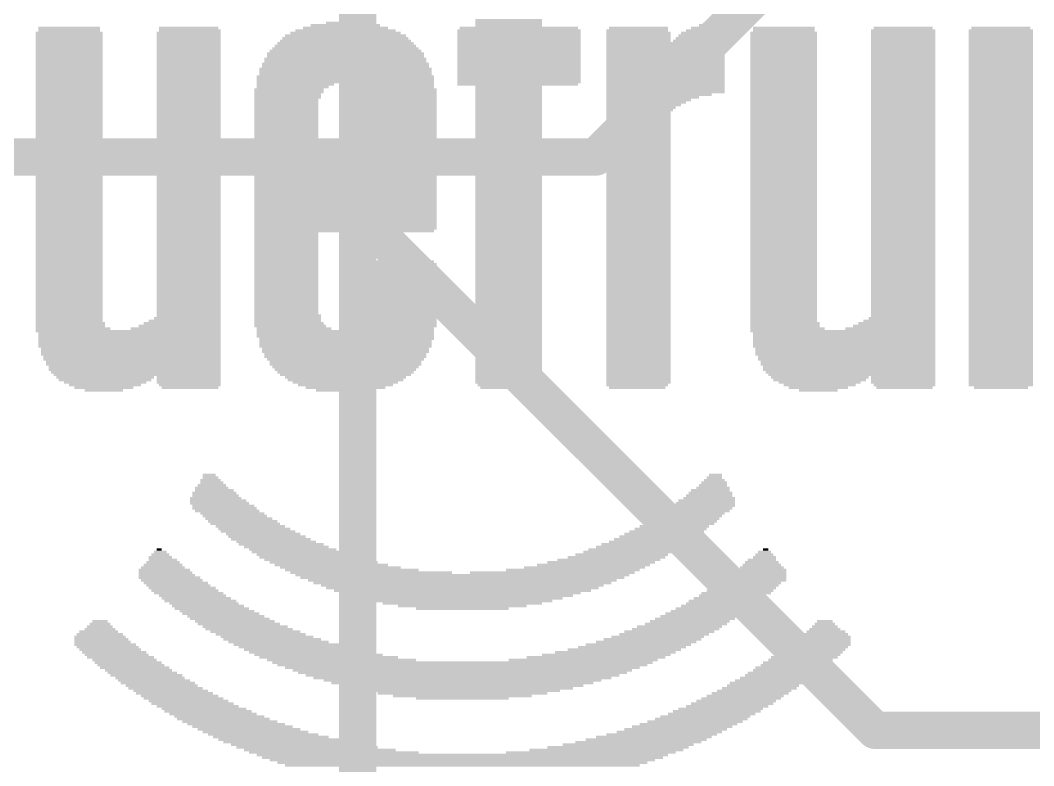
# Model space of a CAD drawing. Extents: x -6.7 to 68.6, y -6.2 to 53.6.
# Drawn here: x 17.52 to 24.42, y 0.93 to 6.01 of the extents above; entities that cross this region are included whole.
import ezdxf

# ---------------------------------------------------------------- set-up
doc = ezdxf.new("R2010")
doc.units = 0
doc.layers.add('1', color=12, linetype='CONTINUOUS')
doc.layers.add('21', color=40, linetype='CONTINUOUS')

# ---------------------------------------------------------------- blocks, each defined once
blk = doc.blocks.new('RECT')
blk.add_solid([(-0.5, -0.5), (0.5, -0.5), (-0.5, 0.5), (0.5, 0.5)])

msp = doc.modelspace()

# ---------------------------------------------------------------- linework, layer by layer
at = {"layer": '1', "const_width": 0.254}
for points in [[(19.812, 14.351), (19.812, 0.127)], [(23.815, 7.463), (21.432, 5.08)], [(19.431, 5.08), (12.766, 5.08)], [(23.336, 1.175), (19.431, 5.08)], [(21.432, 5.08), (19.431, 5.08)], [(23.336, 1.175), (31.655, 1.175)]]:
    msp.add_lwpolyline(points, dxfattribs=at)
at = {"layer": '1', "const_width": 0.127}
for points in [[(19.4759, 5.1249, 1), (19.3861, 5.0351)], [(19.431, 5.1435, 1), (19.431, 5.0165)], [(19.431, 5.0165, 1), (19.431, 5.1435)], [(21.3871, 5.1249, 1), (21.4769, 5.0351)], [(21.432, 5.0165, 1), (21.432, 5.1435)], [(23.336, 1.2385, 1), (23.336, 1.1115)], [(23.2911, 1.1301, 1), (23.3809, 1.2199)]]:
    msp.add_lwpolyline(points, format="xyb", dxfattribs=at)

# ---------------------------------------------------------------- block references
at = {"layer": '21', "yscale": 0.0175}
for p, xscale in [((19.7291, 5.9945), 0.2625), ((20.8403, 6.012), 0.455), ((20.8403, 5.9945), 0.455), ((17.8478, 5.9595), 0.42), ((17.8478, 5.942), 0.42), ((18.6616, 5.9595), 0.4025), ((18.6703, 5.942), 0.42), ((19.7291, 5.942), 0.6825), ((19.7291, 5.9595), 0.5775), ((19.7291, 5.977), 0.4725), ((20.9103, 5.942), 0.84), ((20.9103, 5.9595), 0.805), ((20.8403, 5.977), 0.455), ((21.7153, 5.942), 0.42), ((21.7241, 5.9595), 0.4025), ((22.1791, 5.942), 0.2625), ((22.1966, 5.9595), 0.2275), ((22.2228, 5.977), 0.175), ((22.7128, 5.9595), 0.42), ((22.7128, 5.942), 0.42), ((23.5266, 5.942), 0.4375), ((23.5266, 5.9595), 0.4025), ((24.1915, 5.942), 0.4375), ((24.1915, 5.9595), 0.4025), ((17.8478, 5.9245), 0.455), ((17.8478, 5.907), 0.455), ((17.8478, 5.8895), 0.455), ((17.8478, 5.872), 0.455), ((18.6616, 5.9245), 0.4375), ((18.6616, 5.907), 0.4375), ((18.6616, 5.8895), 0.4375), ((18.6616, 5.872), 0.4375), ((19.7291, 5.872), 0.8925), ((19.7291, 5.8895), 0.8575), ((19.7291, 5.907), 0.8225), ((19.7291, 5.9245), 0.7525), ((20.9103, 5.9245), 0.84), ((20.9103, 5.907), 0.84), ((20.9103, 5.8895), 0.84), ((20.9103, 5.872), 0.84), ((21.7241, 5.9245), 0.4375), ((21.7241, 5.907), 0.4375), ((21.7241, 5.8895), 0.4375), ((21.7241, 5.872), 0.4375), ((22.1353, 5.872), 0.35), ((22.1441, 5.8895), 0.3325), ((22.1528, 5.907), 0.315), ((22.1616, 5.9245), 0.2975), ((22.7128, 5.9245), 0.455), ((22.7128, 5.907), 0.455), ((22.7128, 5.8895), 0.455), ((22.7128, 5.872), 0.455), ((23.5266, 5.9245), 0.4375), ((23.5266, 5.907), 0.4375), ((23.5266, 5.8895), 0.4375), ((23.5266, 5.872), 0.4375), ((24.1915, 5.9245), 0.4375), ((24.1915, 5.907), 0.4375), ((24.1915, 5.8895), 0.4375), ((24.1915, 5.872), 0.4375), ((17.8478, 5.8545), 0.455), ((17.8478, 5.837), 0.455), ((17.8478, 5.8195), 0.455), ((17.8478, 5.802), 0.455), ((18.6616, 5.8545), 0.4375), ((18.6616, 5.837), 0.4375), ((18.6616, 5.8195), 0.4375), ((18.6616, 5.802), 0.4375), ((19.7291, 5.802), 1.0325), ((19.7291, 5.8195), 0.9975), ((19.7291, 5.837), 0.9625), ((19.7291, 5.8545), 0.9275), ((20.9103, 5.8545), 0.84), ((20.9103, 5.837), 0.84), ((20.9103, 5.8195), 0.84), ((20.9103, 5.802), 0.84), ((21.9078, 5.8545), 0.805), ((21.9078, 5.837), 0.805), ((21.9078, 5.8195), 0.805), ((21.9078, 5.802), 0.805), ((22.7128, 5.8545), 0.455), ((22.7128, 5.837), 0.455), ((22.7128, 5.8195), 0.455), ((22.7128, 5.802), 0.455), ((23.5266, 5.8545), 0.4375), ((23.5266, 5.837), 0.4375), ((23.5266, 5.8195), 0.4375), ((23.5266, 5.802), 0.4375), ((24.1915, 5.8545), 0.4375), ((24.1915, 5.837), 0.4375), ((24.1915, 5.8195), 0.4375), ((24.1915, 5.802), 0.4375), ((17.8478, 5.7845), 0.455), ((17.8478, 5.767), 0.455), ((17.8478, 5.7495), 0.455), ((17.8478, 5.732), 0.455), ((18.6616, 5.7845), 0.4375), ((18.6616, 5.767), 0.4375), ((18.6616, 5.7495), 0.4375), ((18.6616, 5.732), 0.4375), ((19.7291, 5.7495), 1.1025), ((19.7291, 5.732), 1.1025), ((19.7291, 5.7845), 1.0675), ((19.7291, 5.767), 1.0675), ((20.9103, 5.7845), 0.84), ((20.9103, 5.767), 0.84), ((20.9103, 5.7495), 0.84), ((20.9103, 5.732), 0.84), ((21.9078, 5.7845), 0.805), ((21.9078, 5.767), 0.805), ((21.9078, 5.7495), 0.805), ((21.9078, 5.732), 0.805), ((22.7128, 5.7845), 0.455), ((22.7128, 5.767), 0.455), ((22.7128, 5.7495), 0.455), ((22.7128, 5.732), 0.455), ((23.5266, 5.7845), 0.4375), ((23.5266, 5.767), 0.4375), ((23.5266, 5.7495), 0.4375), ((23.5266, 5.732), 0.4375), ((24.1915, 5.7845), 0.4375), ((24.1915, 5.767), 0.4375), ((24.1915, 5.7495), 0.4375), ((24.1915, 5.732), 0.4375), ((17.8478, 5.7145), 0.455), ((17.8478, 5.697), 0.455), ((17.8478, 5.6795), 0.455), ((17.8478, 5.662), 0.455), ((18.6616, 5.7145), 0.4375), ((18.6616, 5.697), 0.4375), ((18.6616, 5.6795), 0.4375), ((18.6616, 5.662), 0.4375), ((19.7291, 5.6795), 1.1725), ((19.7291, 5.662), 1.1725), ((19.7291, 5.7145), 1.1375), ((19.7291, 5.697), 1.1375), ((20.9103, 5.7145), 0.84), ((20.9103, 5.697), 0.84), ((20.9103, 5.6795), 0.84), ((20.9103, 5.662), 0.84), ((21.9078, 5.7145), 0.805), ((21.9078, 5.697), 0.805), ((21.9078, 5.6795), 0.805), ((21.9078, 5.662), 0.805), ((22.7128, 5.7145), 0.455), ((22.7128, 5.697), 0.455), ((22.7128, 5.6795), 0.455), ((22.7128, 5.662), 0.455), ((23.5266, 5.7145), 0.4375), ((23.5266, 5.697), 0.4375), ((23.5266, 5.6795), 0.4375), ((23.5266, 5.662), 0.4375), ((24.1915, 5.7145), 0.4375), ((24.1915, 5.697), 0.4375), ((24.1915, 5.6795), 0.4375), ((24.1915, 5.662), 0.4375), ((17.8478, 5.6445), 0.455), ((17.8478, 5.627), 0.455), ((17.8478, 5.6095), 0.455), ((17.8478, 5.592), 0.455), ((18.6616, 5.6445), 0.4375), ((18.6616, 5.627), 0.4375), ((18.6616, 5.6095), 0.4375), ((18.6616, 5.592), 0.4375), ((19.7291, 5.627), 1.2075), ((19.7291, 5.6095), 1.2075), ((19.7291, 5.592), 1.2075), ((19.7291, 5.6445), 1.1725), ((20.9103, 5.6445), 0.84), ((20.9103, 5.627), 0.84), ((20.9103, 5.6095), 0.84), ((20.9103, 5.592), 0.84), ((21.9078, 5.6445), 0.805), ((21.9078, 5.627), 0.805), ((21.9078, 5.6095), 0.805), ((21.9078, 5.592), 0.805), ((22.7128, 5.6445), 0.455), ((22.7128, 5.627), 0.455), ((22.7128, 5.6095), 0.455), ((22.7128, 5.592), 0.455), ((23.5266, 5.6445), 0.4375), ((23.5266, 5.627), 0.4375), ((23.5266, 5.6095), 0.4375), ((23.5266, 5.592), 0.4375), ((24.1915, 5.6445), 0.4375), ((24.1915, 5.627), 0.4375), ((24.1915, 5.6095), 0.4375), ((24.1915, 5.592), 0.4375), ((17.8478, 5.5745), 0.455), ((17.8478, 5.557), 0.455), ((17.8478, 5.5395), 0.455), ((17.8478, 5.522), 0.455), ((18.6616, 5.5745), 0.4375), ((18.6616, 5.557), 0.4375), ((18.6616, 5.5395), 0.4375), ((18.6616, 5.522), 0.4375), ((19.344, 5.5395), 0.4725), ((19.344, 5.522), 0.4725), ((19.3878, 5.5745), 0.5249), ((19.3703, 5.557), 0.49), ((20.0703, 5.5745), 0.525), ((20.0878, 5.557), 0.49), ((20.1141, 5.5395), 0.4725), ((20.1141, 5.522), 0.4725), ((20.9016, 5.5745), 0.8225), ((20.8403, 5.557), 0.455), ((20.8403, 5.5395), 0.455), ((20.8403, 5.522), 0.455), ((21.9078, 5.5745), 0.805), ((21.9078, 5.557), 0.805), ((21.9078, 5.5395), 0.805), ((21.9078, 5.522), 0.805), ((22.7128, 5.5745), 0.455), ((22.7128, 5.557), 0.455), ((22.7128, 5.5395), 0.455), ((22.7128, 5.522), 0.455), ((23.5266, 5.5745), 0.4375), ((23.5266, 5.557), 0.4375), ((23.5266, 5.5395), 0.4375), ((23.5266, 5.522), 0.4375), ((24.1915, 5.5745), 0.4375), ((24.1915, 5.557), 0.4375), ((24.1915, 5.5395), 0.4375), ((24.1915, 5.522), 0.4375), ((17.8478, 5.5045), 0.455), ((17.8478, 5.487), 0.455), ((17.8478, 5.4695), 0.455), ((17.8478, 5.452), 0.455), ((18.6616, 5.5045), 0.4375), ((18.6616, 5.487), 0.4375), ((18.6616, 5.4695), 0.4375), ((18.6616, 5.452), 0.4375), ((19.3353, 5.5045), 0.455), ((19.3353, 5.487), 0.455), ((19.3266, 5.4695), 0.4375), ((19.3266, 5.452), 0.4375), ((20.1228, 5.5045), 0.455), ((20.1228, 5.487), 0.455), ((20.1316, 5.4695), 0.4375), ((20.1316, 5.452), 0.4375), ((20.8403, 5.5045), 0.455), ((20.8403, 5.487), 0.455), ((20.8403, 5.4695), 0.455), ((20.8403, 5.452), 0.455), ((21.8641, 5.5045), 0.7175), ((21.8203, 5.487), 0.63), ((21.7941, 5.4695), 0.5775), ((21.7766, 5.452), 0.5425), ((22.7128, 5.5045), 0.455), ((22.7128, 5.487), 0.455), ((22.7128, 5.4695), 0.455), ((22.7128, 5.452), 0.455), ((23.5266, 5.5045), 0.4375), ((23.5266, 5.487), 0.4375), ((23.5266, 5.4695), 0.4375), ((23.5266, 5.452), 0.4375), ((24.1915, 5.5045), 0.4375), ((24.1915, 5.487), 0.4375), ((24.1915, 5.4695), 0.4375), ((24.1915, 5.452), 0.4375), ((17.8478, 5.4345), 0.455), ((17.8478, 5.417), 0.455), ((17.8478, 5.3995), 0.455), ((17.8478, 5.382), 0.455), ((18.6616, 5.4345), 0.4375), ((18.6616, 5.417), 0.4375), ((18.6616, 5.3995), 0.4375), ((18.6616, 5.382), 0.4375), ((19.3266, 5.4345), 0.4375), ((19.3266, 5.417), 0.4375), ((19.3266, 5.3995), 0.4375), ((19.3266, 5.382), 0.4375), ((20.1316, 5.4345), 0.4375), ((20.1316, 5.417), 0.4375), ((20.1316, 5.3995), 0.4375), ((20.1316, 5.382), 0.4375), ((20.8403, 5.4345), 0.455), ((20.8403, 5.417), 0.455), ((20.8403, 5.3995), 0.455), ((20.8403, 5.382), 0.455), ((21.7591, 5.4345), 0.5075), ((21.7416, 5.417), 0.4725), ((21.7328, 5.3995), 0.455), ((21.7241, 5.382), 0.4375), ((22.7128, 5.4345), 0.455), ((22.7128, 5.417), 0.455), ((22.7128, 5.3995), 0.455), ((22.7128, 5.382), 0.455), ((23.5266, 5.4345), 0.4375), ((23.5266, 5.417), 0.4375), ((23.5266, 5.3995), 0.4375), ((23.5266, 5.382), 0.4375), ((24.1915, 5.4345), 0.4375), ((24.1915, 5.417), 0.4375), ((24.1915, 5.3995), 0.4375), ((24.1915, 5.382), 0.4375), ((17.8478, 5.3645), 0.455), ((17.8478, 5.347), 0.455), ((17.8478, 5.3295), 0.455), ((17.8478, 5.312), 0.455), ((18.6616, 5.3645), 0.4375), ((18.6616, 5.347), 0.4375), ((18.6616, 5.3295), 0.4375), ((18.6616, 5.312), 0.4375), ((19.3266, 5.3645), 0.4375), ((19.3266, 5.347), 0.4375), ((19.3266, 5.3295), 0.4375), ((19.3266, 5.312), 0.4375), ((20.1316, 5.3645), 0.4375), ((20.1316, 5.347), 0.4375), ((20.1316, 5.3295), 0.4375), ((20.1316, 5.312), 0.4375), ((20.8403, 5.3645), 0.455), ((20.8403, 5.347), 0.455), ((20.8403, 5.3295), 0.455), ((20.8403, 5.312), 0.455), ((21.7241, 5.3645), 0.4375), ((21.7241, 5.347), 0.4375), ((21.7241, 5.3295), 0.4375), ((21.7241, 5.312), 0.4375), ((22.7128, 5.3645), 0.455), ((22.7128, 5.347), 0.455), ((22.7128, 5.3295), 0.455), ((22.7128, 5.312), 0.455), ((23.5266, 5.3645), 0.4375), ((23.5266, 5.347), 0.4375), ((23.5266, 5.3295), 0.4375), ((23.5266, 5.312), 0.4375), ((24.1915, 5.3645), 0.4375), ((24.1915, 5.347), 0.4375), ((24.1915, 5.3295), 0.4375), ((24.1915, 5.312), 0.4375), ((17.8478, 5.2945), 0.455), ((17.8478, 5.277), 0.455), ((17.8478, 5.2595), 0.455), ((17.8478, 5.242), 0.455), ((18.6616, 5.2945), 0.4375), ((18.6616, 5.277), 0.4375), ((18.6616, 5.2595), 0.4375), ((18.6616, 5.242), 0.4375), ((19.3266, 5.2945), 0.4375), ((19.3266, 5.277), 0.4375), ((19.3266, 5.2595), 0.4375), ((19.3266, 5.242), 0.4375), ((20.1316, 5.2945), 0.4375), ((20.1316, 5.277), 0.4375), ((20.1316, 5.2595), 0.4375), ((20.1316, 5.242), 0.4375), ((20.8403, 5.2945), 0.455), ((20.8403, 5.277), 0.455), ((20.8403, 5.2595), 0.455), ((20.8403, 5.242), 0.455), ((21.7241, 5.2945), 0.4375), ((21.7241, 5.277), 0.4375), ((21.7241, 5.2595), 0.4375), ((21.7241, 5.242), 0.4375), ((22.7128, 5.2945), 0.455), ((22.7128, 5.277), 0.455), ((22.7128, 5.2595), 0.455), ((22.7128, 5.242), 0.455), ((23.5266, 5.2945), 0.4375), ((23.5266, 5.277), 0.4375), ((23.5266, 5.2595), 0.4375), ((23.5266, 5.242), 0.4375), ((24.1915, 5.2945), 0.4375), ((24.1915, 5.277), 0.4375), ((24.1915, 5.2595), 0.4375), ((24.1915, 5.242), 0.4375), ((17.8478, 5.2245), 0.455), ((17.8478, 5.207), 0.455), ((17.8478, 5.1895), 0.455), ((17.8478, 5.172), 0.455), ((18.6616, 5.2245), 0.4375), ((18.6616, 5.207), 0.4375), ((18.6616, 5.1895), 0.4375), ((18.6616, 5.172), 0.4375), ((19.3266, 5.2245), 0.4375), ((19.3266, 5.207), 0.4375), ((19.3266, 5.1895), 0.4375), ((19.3266, 5.172), 0.4375), ((20.1316, 5.2245), 0.4375), ((20.1316, 5.207), 0.4375), ((20.1316, 5.1895), 0.4375), ((20.1316, 5.172), 0.4375), ((20.8403, 5.2245), 0.455), ((20.8403, 5.207), 0.455), ((20.8403, 5.1895), 0.455), ((20.8403, 5.172), 0.455), ((21.7241, 5.2245), 0.4375), ((21.7241, 5.207), 0.4375), ((21.7241, 5.1895), 0.4375), ((21.7241, 5.172), 0.4375), ((22.7128, 5.2245), 0.455), ((22.7128, 5.207), 0.455), ((22.7128, 5.1895), 0.455), ((22.7128, 5.172), 0.455), ((23.5266, 5.2245), 0.4375), ((23.5266, 5.207), 0.4375), ((23.5266, 5.1895), 0.4375), ((23.5266, 5.172), 0.4375), ((24.1915, 5.2245), 0.4375), ((24.1915, 5.207), 0.4375), ((24.1915, 5.1895), 0.4375), ((24.1915, 5.172), 0.4375), ((17.8478, 5.1545), 0.455), ((17.8478, 5.137), 0.455), ((17.8478, 5.1195), 0.455), ((17.8478, 5.102), 0.455), ((18.6616, 5.1545), 0.4375), ((18.6616, 5.137), 0.4375), ((18.6616, 5.1195), 0.4375), ((18.6616, 5.102), 0.4375), ((19.3266, 5.1545), 0.4375), ((19.3266, 5.137), 0.4375), ((19.3266, 5.1195), 0.4375), ((19.3266, 5.102), 0.4375), ((20.1316, 5.1545), 0.4375), ((20.1316, 5.137), 0.4375), ((20.1316, 5.1195), 0.4375), ((20.1316, 5.102), 0.4375), ((20.8403, 5.1545), 0.455), ((20.8403, 5.137), 0.455), ((20.8403, 5.1195), 0.455), ((20.8403, 5.102), 0.455), ((21.7241, 5.1545), 0.4375), ((21.7241, 5.137), 0.4375), ((21.7241, 5.1195), 0.4375), ((21.7241, 5.102), 0.4375), ((22.7128, 5.1545), 0.455), ((22.7128, 5.137), 0.455), ((22.7128, 5.1195), 0.455), ((22.7128, 5.102), 0.455), ((23.5266, 5.1545), 0.4375), ((23.5266, 5.137), 0.4375), ((23.5266, 5.1195), 0.4375), ((23.5266, 5.102), 0.4375), ((24.1915, 5.1545), 0.4375), ((24.1915, 5.137), 0.4375), ((24.1915, 5.1195), 0.4375), ((24.1915, 5.102), 0.4375), ((17.8478, 5.0845), 0.455), ((17.8478, 5.067), 0.455), ((17.8478, 5.0495), 0.455), ((17.8478, 5.032), 0.455), ((18.6616, 5.0845), 0.4375), ((18.6616, 5.067), 0.4375), ((18.6616, 5.0495), 0.4375), ((18.6616, 5.032), 0.4375), ((19.3266, 5.0845), 0.4375), ((19.3266, 5.067), 0.4375), ((19.3266, 5.0495), 0.4375), ((19.3266, 5.032), 0.4375), ((20.1316, 5.0845), 0.4375), ((20.1316, 5.067), 0.4375), ((20.1316, 5.0495), 0.4375), ((20.1316, 5.032), 0.4375), ((20.8403, 5.0845), 0.455), ((20.8403, 5.067), 0.455), ((20.8403, 5.0495), 0.455), ((20.8403, 5.032), 0.455), ((21.7241, 5.0845), 0.4375), ((21.7241, 5.067), 0.4375), ((21.7241, 5.0495), 0.4375), ((21.7241, 5.032), 0.4375), ((22.7128, 5.0845), 0.455), ((22.7128, 5.067), 0.455), ((22.7128, 5.0495), 0.455), ((22.7128, 5.032), 0.455), ((23.5266, 5.0845), 0.4375), ((23.5266, 5.067), 0.4375), ((23.5266, 5.0495), 0.4375), ((23.5266, 5.032), 0.4375), ((24.1915, 5.0845), 0.4375), ((24.1915, 5.067), 0.4375), ((24.1915, 5.0495), 0.4375), ((24.1915, 5.032), 0.4375), ((17.8478, 5.0145), 0.455), ((17.8478, 4.997), 0.455), ((17.8478, 4.9795), 0.455), ((17.8478, 4.962), 0.455), ((18.6616, 5.0145), 0.4375), ((18.6616, 4.997), 0.4375), ((18.6616, 4.9795), 0.4375), ((18.6616, 4.962), 0.4375), ((19.3266, 5.0145), 0.4375), ((19.3266, 4.997), 0.4375), ((19.7291, 4.9795), 1.2425), ((19.7291, 4.962), 1.2425), ((20.1316, 5.0145), 0.4375), ((20.1316, 4.997), 0.4375), ((20.8403, 5.0145), 0.455), ((20.8403, 4.997), 0.455), ((20.8403, 4.9795), 0.455), ((20.8403, 4.962), 0.455), ((21.7241, 5.0145), 0.4375), ((21.7241, 4.997), 0.4375), ((21.7241, 4.9795), 0.4375), ((21.7241, 4.962), 0.4375), ((22.7128, 5.0145), 0.455), ((22.7128, 4.997), 0.455), ((22.7128, 4.9795), 0.455), ((22.7128, 4.962), 0.455), ((23.5266, 5.0145), 0.4375), ((23.5266, 4.997), 0.4375), ((23.5266, 4.9795), 0.4375), ((23.5266, 4.962), 0.4375), ((24.1915, 5.0145), 0.4375), ((24.1915, 4.997), 0.4375), ((24.1915, 4.9795), 0.4375), ((24.1915, 4.962), 0.4375), ((17.8478, 4.9445), 0.455), ((17.8478, 4.927), 0.455), ((17.8478, 4.9095), 0.455), ((17.8478, 4.892), 0.455), ((18.6616, 4.9445), 0.4375), ((18.6616, 4.927), 0.4375), ((18.6616, 4.9095), 0.4375), ((18.6616, 4.892), 0.4375), ((19.7291, 4.9445), 1.2425), ((19.7291, 4.927), 1.2425), ((19.7291, 4.9095), 1.2425), ((19.7291, 4.892), 1.2425), ((20.8403, 4.9445), 0.455), ((20.8403, 4.927), 0.455), ((20.8403, 4.9095), 0.455), ((20.8403, 4.892), 0.455), ((21.7241, 4.9445), 0.4375), ((21.7241, 4.927), 0.4375), ((21.7241, 4.9095), 0.4375), ((21.7241, 4.892), 0.4375), ((22.7128, 4.9445), 0.455), ((22.7128, 4.927), 0.455), ((22.7128, 4.9095), 0.455), ((22.7128, 4.892), 0.455), ((23.5266, 4.9445), 0.4375), ((23.5266, 4.927), 0.4375), ((23.5266, 4.9095), 0.4375), ((23.5266, 4.892), 0.4375), ((24.1915, 4.9445), 0.4375), ((24.1915, 4.927), 0.4375), ((24.1915, 4.9095), 0.4375), ((24.1915, 4.892), 0.4375), ((17.8478, 4.8745), 0.455), ((17.8478, 4.857), 0.455), ((17.8478, 4.8395), 0.455), ((17.8478, 4.822), 0.455), ((18.6616, 4.8745), 0.4375), ((18.6616, 4.857), 0.4375), ((18.6616, 4.8395), 0.4375), ((18.6616, 4.822), 0.4375), ((19.7291, 4.8745), 1.2425), ((19.7291, 4.857), 1.2425), ((19.7291, 4.8395), 1.2425), ((19.7291, 4.822), 1.2425), ((20.8403, 4.8745), 0.455), ((20.8403, 4.857), 0.455), ((20.8403, 4.8395), 0.455), ((20.8403, 4.822), 0.455), ((21.7241, 4.8745), 0.4375), ((21.7241, 4.857), 0.4375), ((21.7241, 4.8395), 0.4375), ((21.7241, 4.822), 0.4375), ((22.7128, 4.8745), 0.455), ((22.7128, 4.857), 0.455), ((22.7128, 4.8395), 0.455), ((22.7128, 4.822), 0.455), ((23.5266, 4.8745), 0.4375), ((23.5266, 4.857), 0.4375), ((23.5266, 4.8395), 0.4375), ((23.5266, 4.822), 0.4375), ((24.1915, 4.8745), 0.4375), ((24.1915, 4.857), 0.4375), ((24.1915, 4.8395), 0.4375), ((24.1915, 4.822), 0.4375), ((17.8478, 4.8045), 0.455), ((17.8478, 4.787), 0.455), ((17.8478, 4.7695), 0.455), ((18.6616, 4.8045), 0.4375), ((18.6616, 4.787), 0.4375), ((18.6616, 4.7695), 0.4375), ((19.7291, 4.8045), 1.2425), ((19.7291, 4.787), 1.2425), ((19.7291, 4.7695), 1.2425), ((20.8403, 4.8045), 0.455), ((20.8403, 4.787), 0.455), ((20.8403, 4.7695), 0.455), ((21.7241, 4.8045), 0.4375), ((21.7241, 4.787), 0.4375), ((21.7241, 4.7695), 0.4375), ((22.7128, 4.8045), 0.455), ((22.7128, 4.787), 0.455), ((22.7128, 4.7695), 0.455), ((23.5266, 4.8045), 0.4375), ((23.5266, 4.787), 0.4375), ((23.5266, 4.7695), 0.4375), ((24.1915, 4.8045), 0.4375), ((24.1915, 4.787), 0.4375), ((24.1915, 4.7695), 0.4375), ((17.8478, 4.752), 0.455), ((17.8478, 4.7345), 0.455), ((17.8478, 4.717), 0.455), ((17.8478, 4.6995), 0.455), ((18.6616, 4.752), 0.4375), ((18.6616, 4.7345), 0.4375), ((18.6616, 4.717), 0.4375), ((18.6616, 4.6995), 0.4375), ((19.7291, 4.752), 1.2425), ((19.7291, 4.7345), 1.2425), ((19.7291, 4.717), 1.2425), ((19.7291, 4.6995), 1.2425), ((20.8403, 4.752), 0.455), ((20.8403, 4.7345), 0.455), ((20.8403, 4.717), 0.455), ((20.8403, 4.6995), 0.455), ((21.7241, 4.752), 0.4375), ((21.7241, 4.7345), 0.4375), ((21.7241, 4.717), 0.4375), ((21.7241, 4.6995), 0.4375), ((22.7128, 4.752), 0.455), ((22.7128, 4.7345), 0.455), ((22.7128, 4.717), 0.455), ((22.7128, 4.6995), 0.455), ((23.5266, 4.752), 0.4375), ((23.5266, 4.7345), 0.4375), ((23.5266, 4.717), 0.4375), ((23.5266, 4.6995), 0.4375), ((24.1915, 4.752), 0.4375), ((24.1915, 4.7345), 0.4375), ((24.1915, 4.717), 0.4375), ((24.1915, 4.6995), 0.4375), ((17.8478, 4.682), 0.455), ((17.8478, 4.6645), 0.455), ((17.8478, 4.647), 0.455), ((17.8478, 4.6295), 0.455), ((18.6616, 4.682), 0.4375), ((18.6616, 4.6645), 0.4375), ((18.6616, 4.647), 0.4375), ((18.6616, 4.6295), 0.4375), ((19.7291, 4.682), 1.2425), ((19.7291, 4.6645), 1.2425), ((19.7291, 4.647), 1.2425), ((19.7291, 4.6295), 1.2425), ((20.8403, 4.682), 0.455), ((20.8403, 4.6645), 0.455), ((20.8403, 4.647), 0.455), ((20.8403, 4.6295), 0.455), ((21.7241, 4.682), 0.4375), ((21.7241, 4.6645), 0.4375), ((21.7241, 4.647), 0.4375), ((21.7241, 4.6295), 0.4375), ((22.7128, 4.682), 0.455), ((22.7128, 4.6645), 0.455), ((22.7128, 4.647), 0.455), ((22.7128, 4.6295), 0.455), ((23.5266, 4.682), 0.4375), ((23.5266, 4.6645), 0.4375), ((23.5266, 4.647), 0.4375), ((23.5266, 4.6295), 0.4375), ((24.1915, 4.682), 0.4375), ((24.1915, 4.6645), 0.4375), ((24.1915, 4.647), 0.4375), ((24.1915, 4.6295), 0.4375), ((17.8478, 4.612), 0.455), ((17.8478, 4.5945), 0.455), ((17.8478, 4.577), 0.455), ((17.8478, 4.5595), 0.455), ((18.6616, 4.612), 0.4375), ((18.6616, 4.5945), 0.4375), ((18.6616, 4.577), 0.4375), ((18.6616, 4.5595), 0.4375), ((19.7291, 4.612), 1.2425), ((19.7291, 4.5945), 1.2425), ((19.7203, 4.577), 1.225), ((19.3266, 4.5595), 0.4375), ((20.8403, 4.612), 0.455), ((20.8403, 4.5945), 0.455), ((20.8403, 4.577), 0.455), ((20.8403, 4.5595), 0.455), ((21.7241, 4.612), 0.4375), ((21.7241, 4.5945), 0.4375), ((21.7241, 4.577), 0.4375), ((21.7241, 4.5595), 0.4375), ((22.7128, 4.612), 0.455), ((22.7128, 4.5945), 0.455), ((22.7128, 4.577), 0.455), ((22.7128, 4.5595), 0.455), ((23.5266, 4.612), 0.4375), ((23.5266, 4.5945), 0.4375), ((23.5266, 4.577), 0.4375), ((23.5266, 4.5595), 0.4375), ((24.1915, 4.612), 0.4375), ((24.1915, 4.5945), 0.4375), ((24.1915, 4.577), 0.4375), ((24.1915, 4.5595), 0.4375), ((17.8478, 4.542), 0.455), ((17.8478, 4.5245), 0.455), ((17.8478, 4.507), 0.455), ((17.8478, 4.4895), 0.455), ((18.6616, 4.542), 0.4375), ((18.6616, 4.5245), 0.4375), ((18.6616, 4.507), 0.4375), ((18.6616, 4.4895), 0.4375), ((19.3266, 4.542), 0.4375), ((19.3266, 4.5245), 0.4375), ((19.3266, 4.507), 0.4375), ((19.3266, 4.4895), 0.4375), ((20.8403, 4.542), 0.455), ((20.8403, 4.5245), 0.455), ((20.8403, 4.507), 0.455), ((20.8403, 4.4895), 0.455), ((21.7241, 4.542), 0.4375), ((21.7241, 4.5245), 0.4375), ((21.7241, 4.507), 0.4375), ((21.7241, 4.4895), 0.4375), ((22.7128, 4.542), 0.455), ((22.7128, 4.5245), 0.455), ((22.7128, 4.507), 0.455), ((22.7128, 4.4895), 0.455), ((23.5266, 4.542), 0.4375), ((23.5266, 4.5245), 0.4375), ((23.5266, 4.507), 0.4375), ((23.5266, 4.4895), 0.4375), ((24.1915, 4.542), 0.4375), ((24.1915, 4.5245), 0.4375), ((24.1915, 4.507), 0.4375), ((24.1915, 4.4895), 0.4375), ((17.8478, 4.472), 0.455), ((17.8478, 4.4545), 0.455), ((17.8478, 4.437), 0.455), ((17.8478, 4.4195), 0.455), ((18.6616, 4.472), 0.4375), ((18.6616, 4.4545), 0.4375), ((18.6616, 4.437), 0.4375), ((18.6616, 4.4195), 0.4375), ((19.3266, 4.472), 0.4375), ((19.3266, 4.4545), 0.4375), ((19.3266, 4.437), 0.4375), ((19.3266, 4.4195), 0.4375), ((20.8403, 4.472), 0.455), ((20.8403, 4.4545), 0.455), ((20.8403, 4.437), 0.455), ((20.8403, 4.4195), 0.455), ((21.7241, 4.472), 0.4375), ((21.7241, 4.4545), 0.4375), ((21.7241, 4.437), 0.4375), ((21.7241, 4.4195), 0.4375), ((22.7128, 4.472), 0.455), ((22.7128, 4.4545), 0.455), ((22.7128, 4.437), 0.455), ((22.7128, 4.4195), 0.455), ((23.5266, 4.472), 0.4375), ((23.5266, 4.4545), 0.4375), ((23.5266, 4.437), 0.4375), ((23.5266, 4.4195), 0.4375), ((24.1915, 4.472), 0.4375), ((24.1915, 4.4545), 0.4375), ((24.1915, 4.437), 0.4375), ((24.1915, 4.4195), 0.4375), ((17.8478, 4.402), 0.455), ((17.8478, 4.3845), 0.455), ((17.8478, 4.367), 0.455), ((17.8478, 4.3495), 0.455), ((18.6616, 4.402), 0.4375), ((18.6616, 4.3845), 0.4375), ((18.6616, 4.367), 0.4375), ((18.6616, 4.3495), 0.4375), ((19.3266, 4.402), 0.4375), ((19.3266, 4.3845), 0.4375), ((19.3266, 4.367), 0.4375), ((19.3266, 4.3495), 0.4375), ((20.1316, 4.367), 0.4025), ((20.1403, 4.3495), 0.42), ((20.8403, 4.402), 0.455), ((20.8403, 4.3845), 0.455), ((20.8403, 4.367), 0.455), ((20.8403, 4.3495), 0.455), ((21.7241, 4.402), 0.4375), ((21.7241, 4.3845), 0.4375), ((21.7241, 4.367), 0.4375), ((21.7241, 4.3495), 0.4375), ((22.7128, 4.402), 0.455), ((22.7128, 4.3845), 0.455), ((22.7128, 4.367), 0.455), ((22.7128, 4.3495), 0.455), ((23.5266, 4.402), 0.4375), ((23.5266, 4.3845), 0.4375), ((23.5266, 4.367), 0.4375), ((23.5266, 4.3495), 0.4375), ((24.1915, 4.402), 0.4375), ((24.1915, 4.3845), 0.4375), ((24.1915, 4.367), 0.4375), ((24.1915, 4.3495), 0.4375), ((17.8478, 4.332), 0.455), ((17.8478, 4.3145), 0.455), ((17.8478, 4.297), 0.455), ((17.8478, 4.2795), 0.455), ((18.6616, 4.332), 0.4375), ((18.6616, 4.3145), 0.4375), ((18.6616, 4.297), 0.4375), ((18.6616, 4.2795), 0.4375), ((19.3266, 4.332), 0.4375), ((19.3266, 4.3145), 0.4375), ((19.3266, 4.297), 0.4375), ((19.3266, 4.2795), 0.4375), ((20.1316, 4.332), 0.4375), ((20.1316, 4.3145), 0.4375), ((20.1316, 4.297), 0.4375), ((20.1316, 4.2795), 0.4375), ((20.8403, 4.332), 0.455), ((20.8403, 4.3145), 0.455), ((20.8403, 4.297), 0.455), ((20.8403, 4.2795), 0.455), ((21.7241, 4.332), 0.4375), ((21.7241, 4.3145), 0.4375), ((21.7241, 4.297), 0.4375), ((21.7241, 4.2795), 0.4375), ((22.7128, 4.332), 0.455), ((22.7128, 4.3145), 0.455), ((22.7128, 4.297), 0.455), ((22.7128, 4.2795), 0.455), ((23.5266, 4.332), 0.4375), ((23.5266, 4.3145), 0.4375), ((23.5266, 4.297), 0.4375), ((23.5266, 4.2795), 0.4375), ((24.1915, 4.332), 0.4375), ((24.1915, 4.3145), 0.4375), ((24.1915, 4.297), 0.4375), ((24.1915, 4.2795), 0.4375), ((17.8478, 4.262), 0.455), ((17.8478, 4.2445), 0.455), ((17.8478, 4.227), 0.455), ((17.8478, 4.2095), 0.455), ((18.6616, 4.262), 0.4375), ((18.6616, 4.2445), 0.4375), ((18.6616, 4.227), 0.4375), ((18.6616, 4.2095), 0.4375), ((19.3266, 4.262), 0.4375), ((19.3266, 4.2445), 0.4375), ((19.3266, 4.227), 0.4375), ((19.3266, 4.2095), 0.4375), ((20.1316, 4.262), 0.4375), ((20.1316, 4.2445), 0.4375), ((20.1316, 4.227), 0.4375), ((20.1316, 4.2095), 0.4375), ((20.8403, 4.262), 0.455), ((20.8403, 4.2445), 0.455), ((20.8403, 4.227), 0.455), ((20.8403, 4.2095), 0.455), ((21.7241, 4.262), 0.4375), ((21.7241, 4.2445), 0.4375), ((21.7241, 4.227), 0.4375), ((21.7241, 4.2095), 0.4375), ((22.7128, 4.262), 0.455), ((22.7128, 4.2445), 0.455), ((22.7128, 4.227), 0.455), ((22.7128, 4.2095), 0.455), ((23.5266, 4.262), 0.4375), ((23.5266, 4.2445), 0.4375), ((23.5266, 4.227), 0.4375), ((23.5266, 4.2095), 0.4375), ((24.1915, 4.262), 0.4375), ((24.1915, 4.2445), 0.4375), ((24.1915, 4.227), 0.4375), ((24.1915, 4.2095), 0.4375), ((17.8478, 4.192), 0.455), ((17.8478, 4.1745), 0.455), ((17.8478, 4.157), 0.455), ((17.8478, 4.1395), 0.455), ((18.6616, 4.192), 0.4375), ((18.6616, 4.1745), 0.4375), ((18.6616, 4.157), 0.4375), ((18.6616, 4.1395), 0.4375), ((19.3266, 4.192), 0.4375), ((19.3266, 4.1745), 0.4375), ((19.3266, 4.157), 0.4375), ((19.3266, 4.1395), 0.4375), ((20.1316, 4.192), 0.4375), ((20.1316, 4.1745), 0.4375), ((20.1316, 4.157), 0.4375), ((20.1316, 4.1395), 0.4375), ((20.8403, 4.192), 0.455), ((20.8403, 4.1745), 0.455), ((20.8403, 4.157), 0.455), ((20.8403, 4.1395), 0.455), ((21.7241, 4.192), 0.4375), ((21.7241, 4.1745), 0.4375), ((21.7241, 4.157), 0.4375), ((21.7241, 4.1395), 0.4375), ((22.7128, 4.192), 0.455), ((22.7128, 4.1745), 0.455), ((22.7128, 4.157), 0.455), ((22.7128, 4.1395), 0.455), ((23.5266, 4.192), 0.4375), ((23.5266, 4.1745), 0.4375), ((23.5266, 4.157), 0.4375), ((23.5266, 4.1395), 0.4375), ((24.1915, 4.192), 0.4375), ((24.1915, 4.1745), 0.4375), ((24.1915, 4.157), 0.4375), ((24.1915, 4.1395), 0.4375), ((17.8478, 4.122), 0.455), ((17.8478, 4.1045), 0.455), ((17.8478, 4.087), 0.455), ((17.8478, 4.0695), 0.455), ((18.6616, 4.122), 0.4375), ((18.6616, 4.1045), 0.4375), ((18.6616, 4.087), 0.4375), ((18.6616, 4.0695), 0.4375), ((19.3266, 4.122), 0.4375), ((19.3266, 4.1045), 0.4375), ((19.3266, 4.087), 0.4375), ((19.3266, 4.0695), 0.4375), ((20.1316, 4.122), 0.4375), ((20.1316, 4.1045), 0.4375), ((20.1316, 4.087), 0.4375), ((20.1316, 4.0695), 0.4375), ((20.8403, 4.122), 0.455), ((20.8403, 4.1045), 0.455), ((20.8403, 4.087), 0.455), ((20.8403, 4.0695), 0.455), ((21.7241, 4.122), 0.4375), ((21.7241, 4.1045), 0.4375), ((21.7241, 4.087), 0.4375), ((21.7241, 4.0695), 0.4375), ((22.7128, 4.122), 0.455), ((22.7128, 4.1045), 0.455), ((22.7128, 4.087), 0.455), ((22.7128, 4.0695), 0.455), ((23.5266, 4.122), 0.4375), ((23.5266, 4.1045), 0.4375), ((23.5266, 4.087), 0.4375), ((23.5266, 4.0695), 0.4375), ((24.1915, 4.122), 0.4375), ((24.1915, 4.1045), 0.4375), ((24.1915, 4.087), 0.4375), ((24.1915, 4.0695), 0.4375), ((17.8478, 4.052), 0.455), ((17.8478, 4.0345), 0.455), ((17.8478, 4.017), 0.455), ((17.8478, 3.9995), 0.455), ((18.6616, 4.052), 0.4375), ((18.6616, 4.0345), 0.4375), ((18.6616, 4.017), 0.4375), ((18.6616, 3.9995), 0.4375), ((19.3266, 4.052), 0.4375), ((19.3266, 4.0345), 0.4375), ((19.3266, 4.017), 0.4375), ((19.3353, 3.9995), 0.455), ((20.1316, 4.052), 0.4375), ((20.1316, 4.0345), 0.4375), ((20.1316, 4.017), 0.4375), ((20.1316, 3.9995), 0.4375), ((20.8403, 4.052), 0.455), ((20.8403, 4.0345), 0.455), ((20.8403, 4.017), 0.455), ((20.8403, 3.9995), 0.455), ((21.7241, 4.052), 0.4375), ((21.7241, 4.0345), 0.4375), ((21.7241, 4.017), 0.4375), ((21.7241, 3.9995), 0.4375), ((22.7128, 4.052), 0.455), ((22.7128, 4.0345), 0.455), ((22.7128, 4.017), 0.455), ((22.7128, 3.9995), 0.455), ((23.5266, 4.052), 0.4375), ((23.5266, 4.0345), 0.4375), ((23.5266, 4.017), 0.4375), ((23.5266, 3.9995), 0.4375), ((24.1915, 4.052), 0.4375), ((24.1915, 4.0345), 0.4375), ((24.1915, 4.017), 0.4375), ((24.1915, 3.9995), 0.4375), ((17.8478, 3.982), 0.455), ((17.8478, 3.9645), 0.455), ((17.8566, 3.947), 0.4725), ((17.8566, 3.9295), 0.4725), ((18.6003, 3.9295), 0.56), ((18.6178, 3.947), 0.525), ((18.6353, 3.9645), 0.49), ((18.6528, 3.982), 0.455), ((19.3353, 3.982), 0.455), ((19.3353, 3.9645), 0.455), ((19.344, 3.947), 0.4725), ((19.3528, 3.9295), 0.49), ((20.1141, 3.9295), 0.4725), ((20.1228, 3.9645), 0.455), ((20.1228, 3.947), 0.455), ((20.1316, 3.982), 0.4375), ((20.8403, 3.982), 0.455), ((20.8403, 3.9645), 0.455), ((20.8403, 3.947), 0.455), ((20.8403, 3.9295), 0.455), ((21.7241, 3.982), 0.4375), ((21.7241, 3.9645), 0.4375), ((21.7241, 3.947), 0.4375), ((21.7241, 3.9295), 0.4375), ((22.7128, 3.982), 0.455), ((22.7128, 3.9645), 0.455), ((22.7216, 3.947), 0.4725), ((22.7216, 3.9295), 0.4725), ((23.4653, 3.9295), 0.56), ((23.4828, 3.947), 0.525), ((23.5003, 3.9645), 0.49), ((23.5178, 3.982), 0.455), ((24.1915, 3.982), 0.4375), ((24.1915, 3.9645), 0.4375), ((24.1915, 3.947), 0.4375), ((24.1915, 3.9295), 0.4375), ((17.8741, 3.912), 0.5075), ((18.2503, 3.8945), 1.26), ((18.2591, 3.877), 1.2425), ((18.2591, 3.8595), 1.2425), ((18.574, 3.912), 0.6125), ((19.379, 3.912), 0.5075), ((19.7291, 3.8945), 1.2075), ((19.7291, 3.877), 1.2075), ((19.7291, 3.8595), 1.2075), ((20.0878, 3.912), 0.49), ((20.8403, 3.912), 0.455), ((20.8403, 3.8945), 0.455), ((20.8403, 3.877), 0.455), ((20.8403, 3.8595), 0.455), ((21.7241, 3.912), 0.4375), ((21.7241, 3.8945), 0.4375), ((21.7241, 3.877), 0.4375), ((21.7241, 3.8595), 0.4375), ((23.1153, 3.8945), 1.26), ((22.7391, 3.912), 0.5075), ((23.1241, 3.877), 1.2425), ((23.1241, 3.8595), 1.2425), ((23.4391, 3.912), 0.6125), ((24.1915, 3.912), 0.4375), ((24.1915, 3.8945), 0.4375), ((24.1915, 3.877), 0.4375), ((24.1915, 3.8595), 0.4375), ((18.2591, 3.842), 1.2425), ((18.2591, 3.8245), 1.2425), ((18.2591, 3.807), 1.2425), ((18.2591, 3.7895), 1.2425), ((19.7378, 3.842), 1.19), ((19.7291, 3.8245), 1.1725), ((19.7291, 3.807), 1.1725), ((19.7291, 3.7895), 1.1725), ((20.8403, 3.842), 0.455), ((20.8403, 3.8245), 0.455), ((20.8403, 3.807), 0.455), ((20.8403, 3.7895), 0.455), ((21.7241, 3.842), 0.4375), ((21.7241, 3.8245), 0.4375), ((21.7241, 3.807), 0.4375), ((21.7241, 3.7895), 0.4375), ((23.1241, 3.842), 1.2425), ((23.1241, 3.8245), 1.2425), ((23.1241, 3.807), 1.2425), ((23.1241, 3.7895), 1.2425), ((24.1915, 3.842), 0.4375), ((24.1915, 3.8245), 0.4375), ((24.1915, 3.807), 0.4375), ((24.1915, 3.7895), 0.4375), ((18.2678, 3.772), 1.225), ((18.2678, 3.7545), 1.225), ((18.2678, 3.737), 1.225), ((18.2766, 3.7195), 1.2075), ((19.7291, 3.772), 1.1375), ((19.7291, 3.7545), 1.1375), ((19.7291, 3.737), 1.1025), ((19.7291, 3.7195), 1.1025), ((20.8403, 3.772), 0.455), ((20.8403, 3.7545), 0.455), ((20.8403, 3.737), 0.455), ((20.8403, 3.7195), 0.455), ((21.7241, 3.772), 0.4375), ((21.7241, 3.7545), 0.4375), ((21.7241, 3.737), 0.4375), ((21.7241, 3.7195), 0.4375), ((23.1328, 3.772), 1.225), ((23.1328, 3.7545), 1.225), ((23.1328, 3.737), 1.225), ((23.1416, 3.7195), 1.2075), ((24.1915, 3.772), 0.4375), ((24.1915, 3.7545), 0.4375), ((24.1915, 3.737), 0.4375), ((24.1915, 3.7195), 0.4375), ((18.2766, 3.702), 1.2075), ((18.2853, 3.6845), 1.19), ((18.2853, 3.667), 1.19), ((18.2941, 3.6495), 1.1725), ((19.7291, 3.702), 1.0675), ((19.7291, 3.6845), 1.0325), ((19.7291, 3.667), 1.0325), ((19.7291, 3.6495), 0.9975), ((20.8403, 3.702), 0.455), ((20.8403, 3.6845), 0.455), ((20.8403, 3.667), 0.455), ((20.8403, 3.6495), 0.455), ((21.7241, 3.702), 0.4375), ((21.7241, 3.6845), 0.4375), ((21.7241, 3.667), 0.4375), ((21.7241, 3.6495), 0.4375), ((23.1416, 3.702), 1.2075), ((23.1503, 3.6845), 1.19), ((23.1503, 3.667), 1.19), ((23.1591, 3.6495), 1.1725), ((24.1915, 3.702), 0.4375), ((24.1915, 3.6845), 0.4375), ((24.1915, 3.667), 0.4375), ((24.1915, 3.6495), 0.4375), ((18.2941, 3.632), 1.1725), ((18.3028, 3.6145), 1.155), ((18.3116, 3.597), 1.1375), ((18.0928, 3.5795), 0.665), ((18.6616, 3.5795), 0.4375), ((19.7291, 3.632), 0.9625), ((19.7291, 3.6145), 0.9275), ((19.7291, 3.597), 0.8925), ((19.7291, 3.5795), 0.8225), ((20.8403, 3.632), 0.455), ((20.8403, 3.6145), 0.455), ((20.8403, 3.597), 0.455), ((20.8403, 3.5795), 0.455), ((21.7241, 3.632), 0.4375), ((21.7241, 3.6145), 0.4375), ((21.7241, 3.597), 0.4375), ((21.7241, 3.5795), 0.4375), ((23.1591, 3.632), 1.1725), ((23.1678, 3.6145), 1.155), ((23.1766, 3.597), 1.1375), ((22.9578, 3.5795), 0.665), ((23.5266, 3.5795), 0.4375), ((24.1915, 3.632), 0.4375), ((24.1915, 3.6145), 0.4375), ((24.1915, 3.597), 0.4375), ((24.1915, 3.5795), 0.4375), ((18.0928, 3.562), 0.63), ((18.0928, 3.5445), 0.56), ((18.0928, 3.527), 0.49), ((18.6616, 3.562), 0.4375), ((18.6616, 3.5445), 0.4375), ((18.6703, 3.527), 0.42), ((19.7291, 3.562), 0.7875), ((19.7291, 3.5445), 0.7175), ((19.7291, 3.527), 0.6475), ((20.8403, 3.562), 0.455), ((20.8316, 3.5445), 0.4375), ((20.8403, 3.527), 0.42), ((21.7241, 3.562), 0.4375), ((21.7241, 3.5445), 0.4375), ((21.7153, 3.527), 0.42), ((22.9578, 3.562), 0.63), ((22.9578, 3.5445), 0.56), ((22.9578, 3.527), 0.49), ((23.5266, 3.562), 0.4375), ((23.5266, 3.5445), 0.4375), ((23.5353, 3.527), 0.42), ((24.1915, 3.562), 0.4375), ((24.1915, 3.5445), 0.4375), ((24.1915, 3.527), 0.4375), ((18.0841, 3.5095), 0.4025), ((18.0841, 3.492), 0.2625), ((18.6703, 3.5095), 0.385), ((19.7291, 3.5095), 0.5425), ((19.7291, 3.492), 0.4025), ((20.8403, 3.5095), 0.385), ((21.7153, 3.5095), 0.385), ((22.949, 3.5095), 0.4025), ((22.949, 3.492), 0.2625), ((23.5353, 3.5095), 0.385), ((24.1915, 3.5095), 0.3676), ((18.8103, 2.897), 0.105), ((18.8016, 2.9145), 0.0875), ((22.2403, 2.897), 0.105), ((22.2491, 2.9145), 0.0875), ((18.8191, 2.827), 0.2275), ((18.8191, 2.8445), 0.1925), ((18.8103, 2.8795), 0.14), ((18.8191, 2.862), 0.1575), ((22.2316, 2.827), 0.2275), ((22.2316, 2.8445), 0.1925), ((22.2403, 2.862), 0.175), ((22.2403, 2.8795), 0.14), ((18.8453, 2.757), 0.35), ((18.8453, 2.7745), 0.315), ((18.8366, 2.792), 0.2975), ((18.8366, 2.8095), 0.2625), ((22.2053, 2.757), 0.35), ((22.2053, 2.7745), 0.315), ((22.2141, 2.792), 0.2975), ((22.2141, 2.8095), 0.2625), ((18.8715, 2.722), 0.4025), ((18.8628, 2.7395), 0.385), ((18.8978, 2.7045), 0.42), ((18.9065, 2.687), 0.4375), ((22.1441, 2.687), 0.4375), ((22.1703, 2.7045), 0.42), ((22.1791, 2.722), 0.4025), ((22.1878, 2.7395), 0.385), ((18.9241, 2.6695), 0.4375), ((18.9591, 2.652), 0.4375), ((18.9765, 2.6345), 0.4375), ((19.0028, 2.617), 0.455), ((22.0478, 2.617), 0.455), ((22.074, 2.6345), 0.4375), ((22.0916, 2.652), 0.4375), ((22.1266, 2.6695), 0.4375), ((19.0291, 2.5995), 0.4725), ((19.0465, 2.582), 0.4725), ((19.0816, 2.5645), 0.4725), ((19.1078, 2.547), 0.49), ((21.9428, 2.547), 0.49), ((21.969, 2.5645), 0.4725), ((22.004, 2.582), 0.4725), ((22.0216, 2.5995), 0.4725), ((19.1341, 2.5295), 0.5075), ((19.1691, 2.512), 0.5075), ((19.1953, 2.4945), 0.525), ((19.2216, 2.477), 0.5425), ((21.8291, 2.477), 0.5425), ((21.8553, 2.4945), 0.525), ((21.8816, 2.512), 0.5075), ((21.9166, 2.5295), 0.5075), ((18.4603, 2.407), 0.035), ((19.2566, 2.4595), 0.5425), ((19.2916, 2.442), 0.5775), ((19.3266, 2.4245), 0.5775), ((19.3703, 2.407), 0.595), ((21.6891, 2.407), 0.6125), ((21.7241, 2.4245), 0.5775), ((21.7591, 2.442), 0.5775), ((21.7941, 2.4595), 0.5425), ((22.5903, 2.407), 0.035), ((18.469, 2.3545), 0.1575), ((18.469, 2.372), 0.1225), ((18.469, 2.3895), 0.0875), ((19.3966, 2.3895), 0.6125), ((19.4403, 2.372), 0.63), ((19.4753, 2.3545), 0.665), ((21.5753, 2.3545), 0.665), ((21.6103, 2.372), 0.63), ((21.6541, 2.3895), 0.6125), ((22.5816, 2.3545), 0.1575), ((22.5816, 2.372), 0.1225), ((22.5816, 2.3895), 0.0875), ((18.4866, 2.2845), 0.2975), ((18.4866, 2.302), 0.2625), ((18.4866, 2.3195), 0.2275), ((18.4866, 2.337), 0.1925), ((19.5278, 2.337), 0.7), ((19.5803, 2.3195), 0.735), ((19.6328, 2.302), 0.77), ((19.6941, 2.2845), 0.8225), ((21.3566, 2.2845), 0.8225), ((21.4178, 2.302), 0.77), ((21.4703, 2.3195), 0.735), ((21.5228, 2.337), 0.7), ((22.5641, 2.2845), 0.2975), ((22.5641, 2.302), 0.2625), ((22.5641, 2.3195), 0.2275), ((22.5641, 2.337), 0.1925), ((18.4953, 2.267), 0.35), ((18.504, 2.2495), 0.3675), ((18.5128, 2.232), 0.385), ((18.5303, 2.2145), 0.42), ((19.7728, 2.267), 0.91), ((19.9041, 2.2495), 1.1025), ((20.5253, 2.232), 2.275), ((20.5253, 2.2145), 2.205), ((21.1378, 2.2495), 1.12), ((21.2778, 2.267), 0.91), ((22.5203, 2.2145), 0.42), ((22.5378, 2.232), 0.385), ((22.5465, 2.2495), 0.3675), ((22.5553, 2.267), 0.35), ((18.5478, 2.197), 0.42), ((18.574, 2.1795), 0.4375), ((18.5916, 2.162), 0.4375), ((18.6178, 2.1445), 0.455), ((20.5253, 2.197), 2.1), ((20.5253, 2.1795), 2.03), ((20.5253, 2.162), 1.925), ((20.5253, 2.1445), 1.855), ((22.4328, 2.1445), 0.455), ((22.4591, 2.162), 0.4375), ((22.4765, 2.1795), 0.4375), ((22.5115, 2.197), 0.4375), ((18.6353, 2.127), 0.455), ((18.6616, 2.1095), 0.4725), ((18.6878, 2.092), 0.455), ((18.7141, 2.0745), 0.4725), ((20.5252, 2.127), 1.7501), ((20.5253, 2.1095), 1.61), ((20.5253, 2.092), 1.505), ((20.5253, 2.0745), 1.365), ((22.3366, 2.0745), 0.4725), ((22.3628, 2.092), 0.455), ((22.3891, 2.1095), 0.4725), ((22.4153, 2.127), 0.455), ((18.7403, 2.057), 0.49), ((18.7666, 2.0395), 0.4725), ((18.7928, 2.022), 0.49), ((18.8191, 2.0045), 0.5075), ((20.5253, 2.057), 1.225), ((20.5253, 2.0395), 1.085), ((20.5253, 2.022), 0.875), ((20.5253, 2.0045), 0.63), ((22.2316, 2.0045), 0.5075), ((22.2578, 2.022), 0.49), ((22.2841, 2.0395), 0.4725), ((22.3103, 2.057), 0.49), ((18.8541, 1.987), 0.5075), ((18.8803, 1.9695), 0.525), ((18.9153, 1.952), 0.525), ((18.9415, 1.9345), 0.5425), ((22.109, 1.9345), 0.5425), ((22.1353, 1.952), 0.525), ((22.1703, 1.9695), 0.525), ((22.1966, 1.987), 0.5075), ((18.0578, 1.8645), 0.21), ((18.0578, 1.882), 0.175), ((18.0578, 1.8995), 0.14), ((18.0578, 1.917), 0.105), ((18.9765, 1.917), 0.5425), ((19.0028, 1.8995), 0.56), ((19.0465, 1.882), 0.5775), ((19.0728, 1.8645), 0.595), ((21.9778, 1.8645), 0.595), ((22.004, 1.882), 0.5775), ((22.0478, 1.8995), 0.56), ((22.074, 1.917), 0.5425), ((22.9928, 1.8645), 0.21), ((22.9928, 1.882), 0.175), ((22.9928, 1.8995), 0.14), ((22.9928, 1.917), 0.105), ((18.0578, 1.812), 0.35), ((18.0665, 1.7945), 0.3675), ((18.0578, 1.8295), 0.315), ((18.0491, 1.847), 0.2625), ((19.1166, 1.847), 0.6125), ((19.1516, 1.8295), 0.6125), ((19.1953, 1.812), 0.63), ((19.2303, 1.7945), 0.665), ((21.8203, 1.7945), 0.665), ((21.8553, 1.812), 0.63), ((21.8991, 1.8295), 0.6125), ((21.9341, 1.847), 0.6125), ((22.984, 1.7945), 0.3675), ((22.9928, 1.812), 0.35), ((22.9928, 1.8295), 0.315), ((23.0016, 1.847), 0.2625), ((18.0753, 1.777), 0.385), ((18.0928, 1.7595), 0.42), ((18.1103, 1.742), 0.42), ((18.1278, 1.7245), 0.42), ((19.2741, 1.777), 0.6825), ((19.3266, 1.7595), 0.7175), ((19.3703, 1.742), 0.735), ((19.4228, 1.7245), 0.77), ((21.6278, 1.7245), 0.77), ((21.6803, 1.742), 0.735), ((21.7241, 1.7595), 0.7175), ((21.7766, 1.777), 0.6825), ((22.9228, 1.7245), 0.42), ((22.9403, 1.742), 0.42), ((22.9578, 1.7595), 0.42), ((22.9753, 1.777), 0.385), ((18.1541, 1.707), 0.4375), ((18.1715, 1.6895), 0.4375), ((18.1978, 1.672), 0.455), ((18.2241, 1.6545), 0.4375), ((19.484, 1.707), 0.8225), ((19.5453, 1.6895), 0.875), ((19.6153, 1.672), 0.945), ((19.7028, 1.6545), 1.015), ((21.3478, 1.6545), 1.015), ((21.4353, 1.672), 0.945), ((21.5053, 1.6895), 0.875), ((21.5665, 1.707), 0.8225), ((22.8266, 1.6545), 0.4375), ((22.8528, 1.672), 0.455), ((22.879, 1.6895), 0.4375), ((22.8966, 1.707), 0.4375), ((18.2503, 1.637), 0.455), ((18.2678, 1.6195), 0.455), ((18.2941, 1.602), 0.4725), ((18.3203, 1.5845), 0.455), ((20.5253, 1.637), 2.59), ((20.5253, 1.6195), 2.52), ((20.5253, 1.602), 2.415), ((20.5253, 1.5845), 2.31), ((22.7303, 1.5845), 0.455), ((22.7566, 1.602), 0.4725), ((22.7828, 1.6195), 0.455), ((22.8003, 1.637), 0.455), ((18.3466, 1.567), 0.4725), ((18.3728, 1.5495), 0.49), ((18.3991, 1.532), 0.4725), ((18.4253, 1.5145), 0.49), ((20.5253, 1.567), 2.24), ((20.5253, 1.5495), 2.135), ((20.5253, 1.532), 2.03), ((20.5253, 1.5145), 1.89), ((22.6253, 1.5145), 0.49), ((22.6516, 1.532), 0.4725), ((22.6866, 1.5495), 0.4725), ((22.7041, 1.567), 0.4725), ((18.4516, 1.497), 0.5075), ((18.4778, 1.4795), 0.49), ((18.504, 1.462), 0.5075), ((18.539, 1.4445), 0.5075), ((20.5253, 1.497), 1.785), ((20.5253, 1.4795), 1.645), ((20.5253, 1.462), 1.505), ((20.5253, 1.4445), 1.33), ((22.5115, 1.4445), 0.5075), ((22.5465, 1.462), 0.5075), ((22.5728, 1.4795), 0.49), ((22.5991, 1.497), 0.5075), ((18.5653, 1.427), 0.525), ((18.6003, 1.4095), 0.525), ((18.6266, 1.392), 0.5425), ((18.6616, 1.3745), 0.5425), ((20.5253, 1.427), 1.155), ((20.5253, 1.4095), 0.945), ((20.5253, 1.392), 0.63), ((22.3891, 1.3745), 0.5425), ((22.4241, 1.392), 0.5425), ((22.4503, 1.4095), 0.525), ((22.4853, 1.427), 0.525), ((18.6878, 1.357), 0.56), ((18.7228, 1.3395), 0.56), ((18.7666, 1.322), 0.5775), ((18.7928, 1.3045), 0.595), ((22.2578, 1.3045), 0.595), ((22.2841, 1.322), 0.5775), ((22.3278, 1.3395), 0.56), ((22.3628, 1.357), 0.56), ((18.8278, 1.287), 0.595), ((18.8715, 1.2695), 0.6125), ((18.8978, 1.252), 0.63), ((18.9415, 1.2345), 0.6475), ((22.109, 1.2345), 0.6475), ((22.1528, 1.252), 0.63), ((22.1791, 1.2695), 0.6125), ((22.2228, 1.287), 0.595), ((18.9853, 1.217), 0.665), ((19.0291, 1.1995), 0.6825), ((19.0728, 1.182), 0.7), ((19.1166, 1.1645), 0.7175), ((21.9341, 1.1645), 0.7175), ((21.9778, 1.182), 0.7), ((22.0216, 1.1995), 0.6825), ((22.0653, 1.217), 0.665), ((19.1691, 1.147), 0.7525), ((19.2216, 1.1295), 0.7875), ((19.2741, 1.112), 0.8225), ((21.7766, 1.112), 0.8225), ((21.8291, 1.1295), 0.7875), ((21.8816, 1.147), 0.7525), ((19.3266, 1.0945), 0.8575), ((19.3966, 1.077), 0.8925), ((19.4666, 1.0595), 0.9625), ((19.5541, 1.042), 1.0325), ((21.5053, 1.042), 1.05), ((21.5841, 1.0595), 0.9625), ((21.6541, 1.077), 0.8925), ((21.7241, 1.0945), 0.8575), ((19.6503, 1.0245), 1.155), ((20.5253, 1.007), 2.8), ((20.5253, 0.9895), 2.73), ((20.5253, 0.972), 2.625), ((21.4003, 1.0245), 1.155), ((20.5253, 0.9545), 2.52), ((20.5253, 0.937), 2.415)]:
    msp.add_blockref('RECT', p, dxfattribs=dict(at, xscale=xscale))

doc.saveas('drawing.dxf')
